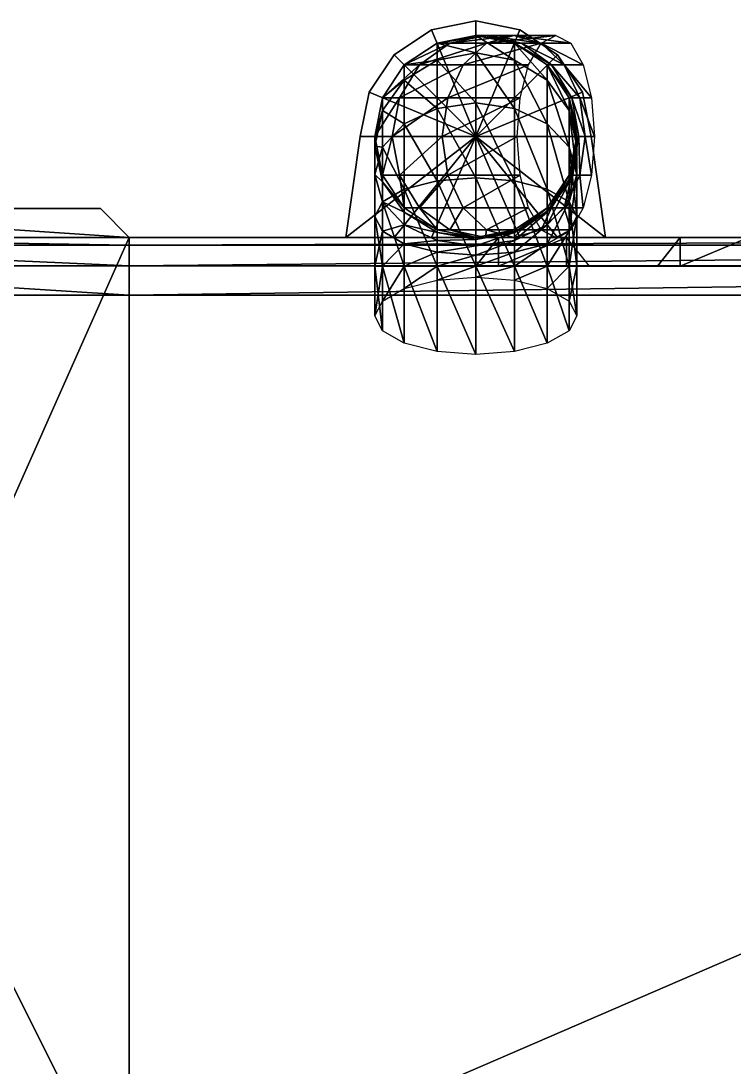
# Model space of a CAD drawing. Extents: x -226 to 261, y -163 to 113.
# Drawn here: x -39.4 to 22.4, y -51.9 to 38.8 of the extents above; entities that cross this region are included whole.
import ezdxf

# ---------------------------------------------------------------- set-up
doc = ezdxf.new("R2010")
doc.units = 0
doc.header["$MEASUREMENT"] = 0
doc.layers.get('0').update_dxf_attribs({"linetype": 'CONTINUOUS'})

msp = doc.modelspace()

# ---------------------------------------------------------------- linework, layer by layer
for points in [[(0, 38.75, -18.75), (-3.8268, 37.9888, -18.75), (-3.8268, 37.9888, -15)], [(0, 38.75, -18.75), (-3.8268, 37.9888, -15), (0, 38.75, -15)], [(0, 38.75, -15), (-3.8268, 37.9888, -15), (0, 28.75, -15)], [(0, 38.75, -77.5), (-3.8268, 37.9888, -77.5), (-3.8268, 37.9888, -73.75)], [(0, 38.75, -77.5), (-3.8268, 37.9888, -73.75), (0, 38.75, -73.75)], [(0, 38.75, -73.75), (-3.8268, 37.9888, -73.75), (0, 28.75, -73.75)], [(3.8268, 37.9888, -18.75), (0, 38.75, -18.75), (0, 38.75, -15)], [(3.8268, 37.9888, -18.75), (0, 38.75, -15), (3.8268, 37.9888, -15)], [(3.8268, 37.9888, -15), (0, 38.75, -15), (0, 28.75, -15)], [(3.8268, 37.9888, -77.5), (0, 38.75, -77.5), (0, 38.75, -73.75)], [(3.8268, 37.9888, -77.5), (0, 38.75, -73.75), (3.8268, 37.9888, -73.75)], [(3.8268, 37.9888, -73.75), (0, 38.75, -73.75), (0, 28.75, -73.75)], [(-3.8268, 37.9888, -18.75), (-7.0711, 35.8211, -18.75), (-7.0711, 35.8211, -15)], [(-3.8268, 37.9888, -18.75), (-7.0711, 35.8211, -15), (-3.8268, 37.9888, -15)], [(-3.8268, 37.9888, -15), (-7.0711, 35.8211, -15), (0, 28.75, -15)], [(-3.8268, 37.9888, -77.5), (-7.0711, 35.8211, -77.5), (-7.0711, 35.8211, -73.75)], [(-3.8268, 37.9888, -77.5), (-7.0711, 35.8211, -73.75), (-3.8268, 37.9888, -73.75)], [(-3.8268, 37.9888, -73.75), (-7.0711, 35.8211, -73.75), (0, 28.75, -73.75)], [(-3.3485, 36.8339, -80), (0, 37.5, -80), (0, 37.5, 10)], [(-3.3485, 36.8339, -80), (0, 37.5, 10), (-3.3485, 36.8339, 10)], [(0.8564, 37.5, 14.3052), (-3.3485, 36.8339, 10), (-2.2372, 36.8339, 15.5866)], [(0.8564, 37.5, 14.3052), (0, 37.5, 10), (-3.3485, 36.8339, 10)], [(0, 35.9776, -87.6537), (-3.3485, 36.8339, -80), (0, 37.5, -80)], [(3.295, 37.5, 17.9549), (-2.2372, 36.8339, 15.5866), (0.9273, 36.8339, 20.3227)], [(3.295, 37.5, 17.9549), (0.8564, 37.5, 14.3052), (-2.2372, 36.8339, 15.5866)], [(7.0711, 35.8211, -15), (3.8268, 37.9888, -15), (0, 28.75, -15)], [(7.0711, 35.8211, -73.75), (3.8268, 37.9888, -73.75), (0, 28.75, -73.75)], [(0, 37.5, -80), (3.3485, 36.8339, -80), (3.3485, 36.8339, 10)], [(0, 37.5, -80), (3.3485, 36.8339, 10), (0, 37.5, 10)], [(3.9499, 36.8339, 13.0238), (0, 37.5, 10), (0.8564, 37.5, 14.3052)], [(3.9499, 36.8339, 13.0238), (3.3485, 36.8339, 10), (0, 37.5, 10)], [(3.3485, 35.3622, -87.3988), (0, 35.9776, -87.6537), (0, 37.5, -80)], [(3.3485, 35.3622, -87.3988), (0, 37.5, -80), (3.3485, 36.8339, -80)], [(5.6628, 36.8339, 15.5872), (0.8564, 37.5, 14.3052), (3.295, 37.5, 17.9549)], [(5.6628, 36.8339, 15.5872), (3.9499, 36.8339, 13.0238), (0.8564, 37.5, 14.3052)], [(6.9448, 37.5, 20.3936), (0.9273, 36.8339, 20.3227), (5.6634, 36.8339, 23.4872)], [(6.9448, 37.5, 20.3936), (3.295, 37.5, 17.9549), (0.9273, 36.8339, 20.3227)], [(8.2262, 36.8339, 17.3), (3.295, 37.5, 17.9549), (6.9448, 37.5, 20.3936)], [(8.2262, 36.8339, 17.3), (5.6628, 36.8339, 15.5872), (3.295, 37.5, 17.9549)], [(7.0711, 35.8211, -18.75), (3.8268, 37.9888, -18.75), (3.8268, 37.9888, -15)], [(7.0711, 35.8211, -18.75), (3.8268, 37.9888, -15), (7.0711, 35.8211, -15)], [(7.0711, 35.8211, -77.5), (3.8268, 37.9888, -77.5), (3.8268, 37.9888, -73.75)], [(7.0711, 35.8211, -77.5), (3.8268, 37.9888, -73.75), (7.0711, 35.8211, -73.75)], [(-6.1872, 34.9372, -80), (-3.3485, 36.8339, -80), (-3.3485, 36.8339, 10)], [(-6.1872, 34.9372, -80), (-3.3485, 36.8339, 10), (-6.1872, 34.9372, 10)], [(-2.2372, 36.8339, 15.5866), (-6.1872, 34.9372, 10), (-4.8599, 34.9372, 16.6729)], [(-2.2372, 36.8339, 15.5866), (-3.3485, 36.8339, 10), (-6.1872, 34.9372, 10)], [(-3.3485, 35.3622, -87.3988), (-6.1872, 34.9372, -80), (-3.3485, 36.8339, -80)], [(0.9273, 36.8339, 20.3227), (-4.8599, 34.9372, 16.6729), (-1.0799, 34.9372, 22.33)], [(0.9273, 36.8339, 20.3227), (-2.2372, 36.8339, 15.5866), (-4.8599, 34.9372, 16.6729)], [(0, 35.9776, -87.6537), (-3.3485, 35.3622, -87.3988), (-3.3485, 36.8339, -80)], [(5.6634, 36.8339, 23.4872), (-1.0799, 34.9372, 22.33), (4.5771, 34.9372, 26.1099)], [(5.6634, 36.8339, 23.4872), (0.9273, 36.8339, 20.3227), (-1.0799, 34.9372, 22.33)], [(3.3485, 36.8339, -80), (6.1872, 34.9372, -80), (6.1872, 34.9372, 10)], [(3.3485, 36.8339, -80), (6.1872, 34.9372, 10), (3.3485, 36.8339, 10)], [(6.5726, 34.9372, 11.9375), (3.3485, 36.8339, 10), (3.9499, 36.8339, 13.0238)], [(6.5726, 34.9372, 11.9375), (6.1872, 34.9372, 10), (3.3485, 36.8339, 10)], [(6.1872, 33.6099, -86.6729), (3.3485, 35.3622, -87.3988), (3.3485, 36.8339, -80)], [(6.1872, 33.6099, -86.6729), (3.3485, 36.8339, -80), (6.1872, 34.9372, -80)], [(7.67, 34.9372, 13.5799), (3.9499, 36.8339, 13.0238), (5.6628, 36.8339, 15.5872)], [(7.67, 34.9372, 13.5799), (6.5726, 34.9372, 11.9375), (3.9499, 36.8339, 13.0238)], [(9.3125, 34.9372, 14.6774), (5.6628, 36.8339, 15.5872), (8.2262, 36.8339, 17.3)], [(9.3125, 34.9372, 14.6774), (7.67, 34.9372, 13.5799), (5.6628, 36.8339, 15.5872)], [(-7.0711, 35.8211, -18.75), (-9.2388, 32.5768, -18.75), (-9.2388, 32.5768, -15)], [(-7.0711, 35.8211, -18.75), (-9.2388, 32.5768, -15), (-7.0711, 35.8211, -15)], [(-7.0711, 35.8211, -15), (-9.2388, 32.5768, -15), (0, 28.75, -15)], [(-7.0711, 35.8211, -77.5), (-9.2388, 32.5768, -77.5), (-9.2388, 32.5768, -73.75)], [(-7.0711, 35.8211, -77.5), (-9.2388, 32.5768, -73.75), (-7.0711, 35.8211, -73.75)], [(-7.0711, 35.8211, -73.75), (-9.2388, 32.5768, -73.75), (0, 28.75, -73.75)], [(-3.3485, 31.1712, -93.6712), (-6.1872, 33.6099, -86.6729), (-3.3485, 35.3622, -87.3988)], [(-3.3485, 35.3622, -87.3988), (-6.1872, 33.6099, -86.6729), (-6.1872, 34.9372, -80)], [(0, 31.6421, -94.1421), (-3.3485, 35.3622, -87.3988), (0, 35.9776, -87.6537)], [(0, 31.6421, -94.1421), (-3.3485, 31.1712, -93.6712), (-3.3485, 35.3622, -87.3988)], [(3.3485, 31.1712, -93.6712), (0, 31.6421, -94.1421), (0, 35.9776, -87.6537)], [(3.3485, 31.1712, -93.6712), (0, 35.9776, -87.6537), (3.3485, 35.3622, -87.3988)], [(9.2388, 32.5768, -15), (7.0711, 35.8211, -15), (0, 28.75, -15)], [(9.2388, 32.5768, -73.75), (7.0711, 35.8211, -73.75), (0, 28.75, -73.75)], [(6.1872, 29.83, -92.33), (3.3485, 31.1712, -93.6712), (3.3485, 35.3622, -87.3988)], [(6.1872, 29.83, -92.33), (3.3485, 35.3622, -87.3988), (6.1872, 33.6099, -86.6729)], [(9.2388, 32.5768, -18.75), (7.0711, 35.8211, -18.75), (7.0711, 35.8211, -15)], [(9.2388, 32.5768, -18.75), (7.0711, 35.8211, -15), (9.2388, 32.5768, -15)], [(9.2388, 32.5768, -77.5), (7.0711, 35.8211, -77.5), (7.0711, 35.8211, -73.75)], [(9.2388, 32.5768, -77.5), (7.0711, 35.8211, -73.75), (9.2388, 32.5768, -73.75)], [(-8.0839, 32.0985, -80), (-6.1872, 34.9372, -80), (-6.1872, 34.9372, 10)], [(-8.0839, 32.0985, -80), (-6.1872, 34.9372, 10), (-8.0839, 32.0985, 10)], [(-4.8599, 34.9372, 16.6729), (-8.0839, 32.0985, 10), (-6.6122, 32.0985, 17.3988)], [(-4.8599, 34.9372, 16.6729), (-6.1872, 34.9372, 10), (-8.0839, 32.0985, 10)], [(-6.1872, 33.6099, -86.6729), (-8.0839, 32.0985, -80), (-6.1872, 34.9372, -80)], [(-1.0799, 34.9372, 22.33), (-6.6122, 32.0985, 17.3988), (-2.4212, 32.0985, 23.6712)], [(-1.0799, 34.9372, 22.33), (-4.8599, 34.9372, 16.6729), (-6.6122, 32.0985, 17.3988)], [(4.5771, 34.9372, 26.1099), (-2.4212, 32.0985, 23.6712), (3.8512, 32.0985, 27.8622)], [(4.5771, 34.9372, 26.1099), (-1.0799, 34.9372, 22.33), (-2.4212, 32.0985, 23.6712)], [(6.1872, 34.9372, -80), (8.0839, 32.0985, -80), (8.0839, 32.0985, 10)], [(6.1872, 34.9372, -80), (8.0839, 32.0985, 10), (6.1872, 34.9372, 10)], [(8.3249, 32.0985, 11.2116), (6.1872, 34.9372, 10), (6.5726, 34.9372, 11.9375)], [(8.3249, 32.0985, 11.2116), (8.0839, 32.0985, 10), (6.1872, 34.9372, 10)], [(8.0839, 30.9872, -85.5866), (6.1872, 33.6099, -86.6729), (6.1872, 34.9372, -80)], [(8.0839, 30.9872, -85.5866), (6.1872, 34.9372, -80), (8.0839, 32.0985, -80)], [(9.0113, 32.0985, 12.2387), (6.5726, 34.9372, 11.9375), (7.67, 34.9372, 13.5799)], [(9.0113, 32.0985, 12.2387), (8.3249, 32.0985, 11.2116), (6.5726, 34.9372, 11.9375)], [(10.0384, 32.0985, 12.9251), (7.67, 34.9372, 13.5799), (9.3125, 34.9372, 14.6774)], [(10.0384, 32.0985, 12.9251), (9.0113, 32.0985, 12.2387), (7.67, 34.9372, 13.5799)], [(-6.1872, 29.83, -92.33), (-8.0839, 30.9872, -85.5866), (-6.1872, 33.6099, -86.6729)], [(-6.1872, 33.6099, -86.6729), (-8.0839, 30.9872, -85.5866), (-8.0839, 32.0985, -80)], [(-3.3485, 31.1712, -93.6712), (-6.1872, 29.83, -92.33), (-6.1872, 33.6099, -86.6729)], [(8.0839, 27.8227, -90.3227), (6.1872, 29.83, -92.33), (6.1872, 33.6099, -86.6729)], [(8.0839, 27.8227, -90.3227), (6.1872, 33.6099, -86.6729), (8.0839, 30.9872, -85.5866)], [(-9.2388, 32.5768, -18.75), (-10, 28.75, -18.75), (-10, 28.75, -15)], [(-9.2388, 32.5768, -18.75), (-10, 28.75, -15), (-9.2388, 32.5768, -15)], [(-9.2388, 32.5768, -15), (-10, 28.75, -15), (0, 28.75, -15)], [(-9.2388, 32.5768, -77.5), (-10, 28.75, -77.5), (-10, 28.75, -73.75)], [(-9.2388, 32.5768, -77.5), (-10, 28.75, -73.75), (-9.2388, 32.5768, -73.75)], [(-9.2388, 32.5768, -73.75), (-10, 28.75, -73.75), (0, 28.75, -73.75)], [(-8.75, 28.75, -80), (-8.0839, 32.0985, -80), (-8.0839, 32.0985, 10)], [(-8.75, 28.75, -80), (-8.0839, 32.0985, 10), (-8.75, 28.75, 10)], [(-6.6122, 32.0985, 17.3988), (-8.75, 28.75, 10), (-7.2276, 28.75, 17.6537)], [(-6.6122, 32.0985, 17.3988), (-8.0839, 32.0985, 10), (-8.75, 28.75, 10)], [(-8.0839, 30.9872, -85.5866), (-8.75, 28.75, -80), (-8.0839, 32.0985, -80)], [(-2.4212, 32.0985, 23.6712), (-7.2276, 28.75, 17.6537), (-2.8921, 28.75, 24.1421)], [(-2.4212, 32.0985, 23.6712), (-6.6122, 32.0985, 17.3988), (-7.2276, 28.75, 17.6537)], [(3.8512, 32.0985, 27.8622), (-2.8921, 28.75, 24.1421), (3.5963, 28.75, 28.4776)], [(3.8512, 32.0985, 27.8622), (-2.4212, 32.0985, 23.6712), (-2.8921, 28.75, 24.1421)], [(10, 28.75, -15), (9.2388, 32.5768, -15), (0, 28.75, -15)], [(10, 28.75, -73.75), (9.2388, 32.5768, -73.75), (0, 28.75, -73.75)], [(8.0839, 32.0985, -80), (8.75, 28.75, -80), (8.75, 28.75, 10)], [(8.0839, 32.0985, -80), (8.75, 28.75, 10), (8.0839, 32.0985, 10)], [(8.9403, 28.75, 10.9567), (8.0839, 32.0985, 10), (8.3249, 32.0985, 11.2116)], [(8.9403, 28.75, 10.9567), (8.75, 28.75, 10), (8.0839, 32.0985, 10)], [(8.75, 27.8936, -84.3052), (8.0839, 30.9872, -85.5866), (8.0839, 32.0985, -80)], [(8.75, 27.8936, -84.3052), (8.0839, 32.0985, -80), (8.75, 28.75, -80)], [(9.4822, 28.75, 11.7678), (8.3249, 32.0985, 11.2116), (9.0113, 32.0985, 12.2387)], [(9.4822, 28.75, 11.7678), (8.9403, 28.75, 10.9567), (8.3249, 32.0985, 11.2116)], [(10.2933, 28.75, 12.3097), (9.0113, 32.0985, 12.2387), (10.0384, 32.0985, 12.9251)], [(10.2933, 28.75, 12.3097), (9.4822, 28.75, 11.7678), (9.0113, 32.0985, 12.2387)], [(10, 28.75, -18.75), (9.2388, 32.5768, -18.75), (9.2388, 32.5768, -15)], [(10, 28.75, -18.75), (9.2388, 32.5768, -15), (10, 28.75, -15)], [(10, 28.75, -77.5), (9.2388, 32.5768, -77.5), (9.2388, 32.5768, -73.75)], [(10, 28.75, -77.5), (9.2388, 32.5768, -73.75), (10, 28.75, -73.75)], [(-8.0839, 27.8227, -90.3227), (-8.75, 27.8936, -84.3052), (-8.0839, 30.9872, -85.5866)], [(-8.0839, 30.9872, -85.5866), (-8.75, 27.8936, -84.3052), (-8.75, 28.75, -80)], [(-6.1872, 29.83, -92.33), (-8.0839, 27.8227, -90.3227), (-8.0839, 30.9872, -85.5866)], [(-3.3485, 24.8988, -97.8622), (-6.1872, 29.83, -92.33), (-3.3485, 31.1712, -93.6712)], [(0, 25.1537, -98.4776), (-3.3485, 31.1712, -93.6712), (0, 31.6421, -94.1421)], [(0, 25.1537, -98.4776), (-3.3485, 24.8988, -97.8622), (-3.3485, 31.1712, -93.6712)], [(3.3485, 24.8988, -97.8622), (0, 25.1537, -98.4776), (0, 31.6421, -94.1421)], [(3.3485, 24.8988, -97.8622), (0, 31.6421, -94.1421), (3.3485, 31.1712, -93.6712)], [(6.1872, 24.1729, -96.1099), (3.3485, 24.8988, -97.8622), (3.3485, 31.1712, -93.6712)], [(6.1872, 24.1729, -96.1099), (3.3485, 31.1712, -93.6712), (6.1872, 29.83, -92.33)], [(8.75, 25.455, -87.955), (8.0839, 27.8227, -90.3227), (8.0839, 30.9872, -85.5866)], [(8.75, 25.455, -87.955), (8.0839, 30.9872, -85.5866), (8.75, 27.8936, -84.3052)], [(-6.1872, 24.1729, -96.1099), (-8.0839, 27.8227, -90.3227), (-6.1872, 29.83, -92.33)], [(-3.3485, 24.8988, -97.8622), (-6.1872, 24.1729, -96.1099), (-6.1872, 29.83, -92.33)], [(8.0839, 23.0866, -93.4872), (6.1872, 24.1729, -96.1099), (6.1872, 29.83, -92.33)], [(8.0839, 23.0866, -93.4872), (6.1872, 29.83, -92.33), (8.0839, 27.8227, -90.3227)], [(-10, 28.75, -18.75), (-11.25, 20, -18.75), (-11.25, 20, -15)], [(-10, 28.75, -18.75), (-11.25, 20, -15), (-10, 28.75, -15)], [(-10, 28.75, -15), (-11.25, 20, -15), (0, 28.75, -15)], [(-11.25, 20, -15), (-7.0711, 20, -15), (0, 28.75, -15)], [(-10, 28.75, -77.5), (-11.25, 20, -77.5), (-11.25, 20, -73.75)], [(-10, 28.75, -77.5), (-11.25, 20, -73.75), (-10, 28.75, -73.75)], [(-10, 28.75, -73.75), (-11.25, 20, -73.75), (0, 28.75, -73.75)], [(-11.25, 20, -73.75), (-7.0711, 20, -73.75), (0, 28.75, -73.75)], [(-8.0839, 25.4015, -80), (-8.75, 28.75, -80), (-8.75, 28.75, 10)], [(-8.0839, 25.4015, -80), (-8.75, 28.75, 10), (-8.0839, 25.4015, 10)], [(-7.2276, 28.75, 17.6537), (-8.75, 28.75, 10), (-8.0839, 25.4015, 10)], [(-8.75, 27.8936, -84.3052), (-8.0839, 25.4015, -80), (-8.75, 28.75, -80)], [(-7.2276, 28.75, 17.6537), (-8.0839, 25.4015, 10), (-6.6122, 25.4015, 17.3988)], [(-2.8921, 28.75, 24.1421), (-7.2276, 28.75, 17.6537), (-6.6122, 25.4015, 17.3988)], [(-7.0711, 20, -15), (-3.8268, 20, -15), (0, 28.75, -15)], [(-7.0711, 20, -73.75), (-3.8268, 20, -73.75), (0, 28.75, -73.75)], [(-2.8921, 28.75, 24.1421), (-6.6122, 25.4015, 17.3988), (-2.4212, 25.4015, 23.6712)], [(-3.8268, 20, -15), (0, 20, -15), (0, 28.75, -15)], [(-3.8268, 20, -73.75), (0, 20, -73.75), (0, 28.75, -73.75)], [(3.5963, 28.75, 28.4776), (-2.8921, 28.75, 24.1421), (-2.4212, 25.4015, 23.6712)], [(3.5963, 28.75, 28.4776), (-2.4212, 25.4015, 23.6712), (3.8512, 25.4015, 27.8622)], [(0, 20, -15), (3.8268, 20, -15), (0, 28.75, -15)], [(3.8268, 20, -15), (7.0711, 20, -15), (0, 28.75, -15)], [(7.0711, 20, -15), (11.25, 20, -15), (0, 28.75, -15)], [(11.25, 20, -15), (10, 28.75, -15), (0, 28.75, -15)], [(0, 20, -73.75), (3.8268, 20, -73.75), (0, 28.75, -73.75)], [(3.8268, 20, -73.75), (7.0711, 20, -73.75), (0, 28.75, -73.75)], [(7.0711, 20, -73.75), (11.25, 20, -73.75), (0, 28.75, -73.75)], [(11.25, 20, -73.75), (10, 28.75, -73.75), (0, 28.75, -73.75)], [(8.75, 28.75, -80), (8.0839, 25.4015, -80), (8.0839, 25.4015, 10)], [(8.75, 28.75, -80), (8.0839, 25.4015, 10), (8.75, 28.75, 10)], [(8.3249, 25.4015, 11.2116), (8.0839, 25.4015, 10), (8.75, 28.75, 10)], [(8.0839, 24.8001, -83.0238), (8.75, 27.8936, -84.3052), (8.75, 28.75, -80)], [(8.0839, 24.8001, -83.0238), (8.75, 28.75, -80), (8.0839, 25.4015, -80)], [(9.0113, 25.4015, 12.2387), (8.3249, 25.4015, 11.2116), (8.9403, 28.75, 10.9567)], [(8.3249, 25.4015, 11.2116), (8.75, 28.75, 10), (8.9403, 28.75, 10.9567)], [(9.0113, 25.4015, 12.2387), (8.9403, 28.75, 10.9567), (9.4822, 28.75, 11.7678)], [(10.0384, 25.4015, 12.9251), (9.0113, 25.4015, 12.2387), (9.4822, 28.75, 11.7678)], [(10.0384, 25.4015, 12.9251), (9.4822, 28.75, 11.7678), (10.2933, 28.75, 12.3097)], [(11.25, 20, -18.75), (10, 28.75, -18.75), (10, 28.75, -15)], [(11.25, 20, -18.75), (10, 28.75, -15), (11.25, 20, -15)], [(11.25, 20, -77.5), (10, 28.75, -77.5), (10, 28.75, -73.75)], [(11.25, 20, -77.5), (10, 28.75, -73.75), (11.25, 20, -73.75)], [(-8.0839, 27.8227, -90.3227), (-8.75, 25.455, -87.955), (-8.75, 27.8936, -84.3052)], [(-8.75, 25.455, -87.955), (-8.0839, 24.8001, -83.0238), (-8.75, 27.8936, -84.3052)], [(-8.75, 27.8936, -84.3052), (-8.0839, 24.8001, -83.0238), (-8.0839, 25.4015, -80)], [(-8.0839, 23.0866, -93.4872), (-8.75, 25.455, -87.955), (-8.0839, 27.8227, -90.3227)], [(-6.1872, 24.1729, -96.1099), (-8.0839, 23.0866, -93.4872), (-8.0839, 27.8227, -90.3227)], [(8.0839, 23.0872, -85.5872), (8.75, 25.455, -87.955), (8.75, 27.8936, -84.3052)], [(8.0839, 23.0872, -85.5872), (8.75, 27.8936, -84.3052), (8.0839, 24.8001, -83.0238)], [(8.75, 21.8052, -90.3936), (8.0839, 23.0866, -93.4872), (8.0839, 27.8227, -90.3227)], [(8.75, 21.8052, -90.3936), (8.0839, 27.8227, -90.3227), (8.75, 25.455, -87.955)], [(-8.0839, 23.0866, -93.4872), (-8.75, 21.8052, -90.3936), (-8.75, 25.455, -87.955)], [(-8.75, 21.8052, -90.3936), (-8.0839, 23.0872, -85.5872), (-8.75, 25.455, -87.955)], [(-8.75, 25.455, -87.955), (-8.0839, 23.0872, -85.5872), (-8.0839, 24.8001, -83.0238)], [(-6.1872, 22.5628, -80), (-8.0839, 25.4015, -80), (-8.0839, 25.4015, 10)], [(-6.1872, 22.5628, -80), (-8.0839, 25.4015, 10), (-6.1872, 22.5628, 10)], [(-6.6122, 25.4015, 17.3988), (-8.0839, 25.4015, 10), (-6.1872, 22.5628, 10)], [(-8.0839, 24.8001, -83.0238), (-6.1872, 22.5628, -80), (-8.0839, 25.4015, -80)], [(-2.4212, 25.4015, 23.6712), (-6.6122, 25.4015, 17.3988), (-4.8599, 22.5628, 16.6729)], [(-6.6122, 25.4015, 17.3988), (-6.1872, 22.5628, 10), (-4.8599, 22.5628, 16.6729)], [(-2.4212, 25.4015, 23.6712), (-4.8599, 22.5628, 16.6729), (-1.0799, 22.5628, 22.3299)], [(3.8512, 25.4015, 27.8622), (-2.4212, 25.4015, 23.6712), (-1.0799, 22.5628, 22.3299)], [(3.8512, 25.4015, 27.8622), (-1.0799, 22.5628, 22.3299), (4.5771, 22.5628, 26.1099)], [(8.0839, 25.4015, -80), (6.1872, 22.5628, -80), (6.1872, 22.5628, 10)], [(8.0839, 25.4015, -80), (6.1872, 22.5628, 10), (8.0839, 25.4015, 10)], [(6.5726, 22.5628, 11.9375), (6.1872, 22.5628, 10), (8.0839, 25.4015, 10)], [(6.1872, 22.1774, -81.9375), (8.0839, 24.8001, -83.0238), (8.0839, 25.4015, -80)], [(6.1872, 22.1774, -81.9375), (8.0839, 25.4015, -80), (6.1872, 22.5628, -80)], [(7.67, 22.5628, 13.58), (6.5726, 22.5628, 11.9375), (8.3249, 25.4015, 11.2116)], [(6.5726, 22.5628, 11.9375), (8.0839, 25.4015, 10), (8.3249, 25.4015, 11.2116)], [(9.3125, 22.5628, 14.6774), (7.67, 22.5628, 13.58), (9.0113, 25.4015, 12.2387)], [(7.67, 22.5628, 13.58), (8.3249, 25.4015, 11.2116), (9.0113, 25.4015, 12.2387)], [(8.0839, 20.5238, -87.3001), (8.75, 21.8052, -90.3936), (8.75, 25.455, -87.955)], [(8.0839, 20.5238, -87.3001), (8.75, 25.455, -87.955), (8.0839, 23.0872, -85.5872)], [(9.3125, 22.5628, 14.6774), (9.0113, 25.4015, 12.2387), (10.0384, 25.4015, 12.9251)], [(-8.0839, 23.0872, -85.5872), (-6.1872, 22.1774, -81.9375), (-8.0839, 24.8001, -83.0238)], [(-8.0839, 24.8001, -83.0238), (-6.1872, 22.1774, -81.9375), (-6.1872, 22.5628, -80)], [(-3.3485, 17.5, -99.334), (-6.1872, 24.1729, -96.1099), (-3.3485, 24.8988, -97.8622)], [(0, 17.5, -100), (-3.3485, 24.8988, -97.8622), (0, 25.1537, -98.4776)], [(0, 17.5, -100), (-3.3485, 17.5, -99.334), (-3.3485, 24.8988, -97.8622)], [(3.3485, 17.5, -99.334), (0, 17.5, -100), (0, 25.1537, -98.4776)], [(3.3485, 17.5, -99.334), (0, 25.1537, -98.4776), (3.3485, 24.8988, -97.8622)], [(6.1872, 17.5, -97.4372), (3.3485, 17.5, -99.334), (3.3485, 24.8988, -97.8622)], [(6.1872, 17.5, -97.4372), (3.3485, 24.8988, -97.8622), (6.1872, 24.1729, -96.1099)], [(6.1872, 21.0799, -83.58), (8.0839, 23.0872, -85.5872), (8.0839, 24.8001, -83.0238)], [(6.1872, 21.0799, -83.58), (8.0839, 24.8001, -83.0238), (6.1872, 22.1774, -81.9375)], [(-6.1872, 17.5, -97.4372), (-8.0839, 23.0866, -93.4872), (-6.1872, 24.1729, -96.1099)], [(-3.3485, 17.5, -99.334), (-6.1872, 17.5, -97.4372), (-6.1872, 24.1729, -96.1099)], [(8.0839, 17.5, -94.5985), (6.1872, 17.5, -97.4372), (6.1872, 24.1729, -96.1099)], [(8.0839, 17.5, -94.5985), (6.1872, 24.1729, -96.1099), (8.0839, 23.0866, -93.4872)], [(-8.75, 21.8052, -90.3936), (-8.0839, 20.5238, -87.3001), (-8.0839, 23.0872, -85.5872)], [(-8.0839, 17.5, -94.5985), (-8.75, 21.8052, -90.3936), (-8.0839, 23.0866, -93.4872)], [(-8.0839, 20.5238, -87.3001), (-6.1872, 21.08, -83.58), (-8.0839, 23.0872, -85.5872)], [(-8.0839, 23.0872, -85.5872), (-6.1872, 21.08, -83.58), (-6.1872, 22.1774, -81.9375)], [(-6.1872, 17.5, -97.4372), (-8.0839, 17.5, -94.5985), (-8.0839, 23.0866, -93.4872)], [(6.1872, 19.4375, -84.6774), (8.0839, 20.5238, -87.3001), (8.0839, 23.0872, -85.5872)], [(6.1872, 19.4375, -84.6774), (8.0839, 23.0872, -85.5872), (6.1872, 21.0799, -83.58)], [(8.75, 17.5, -91.25), (8.0839, 17.5, -94.5985), (8.0839, 23.0866, -93.4872)], [(8.75, 17.5, -91.25), (8.0839, 23.0866, -93.4872), (8.75, 21.8052, -90.3936)], [(-29.9999, 20, -10), (-67.5, 22.5, -20), (-70, 20, -10)], [(-29.9999, 20, -55), (-67.5, 22.5, -65), (-70, 20, -55)], [(-29.9999, 20, -10), (-32.5, 22.5, -20), (-67.5, 22.5, -20)], [(-32.5, 22.5, -20), (-32.5, 22.5, -45), (-67.5, 22.5, -45)], [(-32.5, 22.5, -20), (-67.5, 22.5, -45), (-67.5, 22.5, -20)], [(-29.9999, 20, -55), (-32.5, 22.5, -65), (-67.5, 22.5, -65)], [(-32.5, 22.5, -65), (-32.5, 22.5, -85), (-67.5, 22.5, -85)], [(-32.5, 22.5, -65), (-67.5, 22.5, -85), (-67.5, 22.5, -65)], [(-29.9999, 20, -42.5), (-32.5, 22.5, -45), (-32.5, 22.5, -20)], [(-29.9999, 20, -42.5), (-32.5, 22.5, -20), (-29.9999, 20, -10)], [(-29.9999, 20, -82.5), (-32.5, 22.5, -85), (-32.5, 22.5, -65)], [(-29.9999, 20, -82.5), (-32.5, 22.5, -65), (-29.9999, 20, -55)], [(-8.0839, 17.5, -94.5985), (-8.75, 17.5, -91.25), (-8.75, 21.8052, -90.3936)], [(-8.75, 17.5, -91.25), (-8.0839, 20.5238, -87.3001), (-8.75, 21.8052, -90.3936)], [(-3.3485, 20.666, -80), (-6.1872, 22.5628, -80), (-6.1872, 22.5628, 10)], [(-3.3485, 20.666, -80), (-6.1872, 22.5628, 10), (-3.3485, 20.6661, 10)], [(-4.8599, 22.5628, 16.6729), (-6.1872, 22.5628, 10), (-3.3485, 20.6661, 10)], [(-6.1872, 22.1774, -81.9375), (-3.3485, 20.666, -80), (-6.1872, 22.5628, -80)], [(-6.1872, 21.08, -83.58), (-3.3485, 20.425, -81.2116), (-6.1872, 22.1774, -81.9375)], [(-6.1872, 22.1774, -81.9375), (-3.3485, 20.425, -81.2116), (-3.3485, 20.666, -80)], [(-1.0799, 22.5628, 22.3299), (-4.8599, 22.5628, 16.6729), (-2.2372, 20.6661, 15.5866)], [(-4.8599, 22.5628, 16.6729), (-3.3485, 20.6661, 10), (-2.2372, 20.6661, 15.5866)], [(-1.0799, 22.5628, 22.3299), (-2.2372, 20.6661, 15.5866), (0.9273, 20.6661, 20.3227)], [(4.5771, 22.5628, 26.1099), (-1.0799, 22.5628, 22.3299), (0.9273, 20.6661, 20.3227)], [(4.5771, 22.5628, 26.1099), (0.9273, 20.6661, 20.3227), (5.6634, 20.6661, 23.4872)], [(6.1872, 22.5628, -80), (3.3485, 20.666, -80), (3.3485, 20.6661, 10)], [(6.1872, 22.5628, -80), (3.3485, 20.6661, 10), (6.1872, 22.5628, 10)], [(3.9499, 20.6661, 13.0238), (3.3485, 20.6661, 10), (6.1872, 22.5628, 10)], [(3.3485, 20.425, -81.2116), (6.1872, 22.1774, -81.9375), (6.1872, 22.5628, -80)], [(3.3485, 20.425, -81.2116), (6.1872, 22.5628, -80), (3.3485, 20.666, -80)], [(3.3485, 19.7387, -82.2387), (6.1872, 21.0799, -83.58), (6.1872, 22.1774, -81.9375)], [(3.3485, 19.7387, -82.2387), (6.1872, 22.1774, -81.9375), (3.3485, 20.425, -81.2116)], [(5.6628, 20.6661, 15.5872), (3.9499, 20.6661, 13.0238), (6.5726, 22.5628, 11.9375)], [(3.9499, 20.6661, 13.0238), (6.1872, 22.5628, 10), (6.5726, 22.5628, 11.9375)], [(8.2262, 20.666, 17.3), (5.6628, 20.6661, 15.5872), (7.67, 22.5628, 13.58)], [(5.6628, 20.6661, 15.5872), (6.5726, 22.5628, 11.9375), (7.67, 22.5628, 13.58)], [(8.2262, 20.666, 17.3), (7.67, 22.5628, 13.58), (9.3125, 22.5628, 14.6774)], [(8.0839, 17.5, -87.9015), (8.75, 17.5, -91.25), (8.75, 21.8052, -90.3936)], [(8.0839, 17.5, -87.9015), (8.75, 21.8052, -90.3936), (8.0839, 20.5238, -87.3001)], [(-8.0839, 20.5238, -87.3001), (-6.1872, 19.4375, -84.6774), (-6.1872, 21.08, -83.58)], [(-6.1872, 19.4375, -84.6774), (-3.3485, 19.7387, -82.2387), (-6.1872, 21.08, -83.58)], [(-6.1872, 21.08, -83.58), (-3.3485, 19.7387, -82.2387), (-3.3485, 20.425, -81.2116)], [(3.3485, 18.7116, -82.9251), (6.1872, 19.4375, -84.6774), (6.1872, 21.0799, -83.58)], [(3.3485, 18.7116, -82.9251), (6.1872, 21.0799, -83.58), (3.3485, 19.7387, -82.2387)], [(-29.9999, 20, -82.5), (-29.9999, 20, -100), (-70, 20, -97.48)], [(-29.9999, 20, -82.5), (-70, 20, -97.48), (-70, 20, -82.5)], [(-29.9999, 20, -100), (-30, -70, -100), (-70, -70, -97.48)], [(-29.9999, 20, -100), (-70, -70, -97.48), (-70, 20, -97.48)], [(-29.9999, 19.3168, -7.4775), (-29.9999, 20, -10), (-70, 20, -10)], [(-29.9999, 19.3168, -7.4775), (-70, 20, -10), (-70, 19.3168, -7.4775)], [(-29.9999, 20, -42.5), (-29.9999, 20, -55), (-70, 20, -55)], [(-29.9999, 20, -42.5), (-70, 20, -55), (-70, 20, -42.5)], [(155, 20, -10), (-30, 20, -10), (-30, 19.3168, -7.4775)], [(155, 19.3168, -7.4775), (155, 20, -10), (-30, 19.3168, -7.4775)], [(-30, 20, -10), (155, 20, -10), (0, 20, -20)], [(-30, 20, -10), (0, 20, -20), (-1.2612, 20, -20.3416)], [(-30, 20, -10), (-1.2612, 20, -20.3416), (-2.1584, 20, -21.2388)], [(-30, 20, -10), (-2.1584, 20, -21.2388), (-2.5, 20, -22.5)], [(-30, 20, -10), (-2.5, 20, -22.5), (-2.5, 20, -67.5)], [(-30, 20, -100), (-30, 20, -10), (-2.5, 20, -67.5)], [(-30, 20, -100), (-2.5, 20, -67.5), (-2.1584, 20, -68.7612)], [(-30, 20, -100), (-2.1584, 20, -68.7612), (-1.2612, 20, -69.6584)], [(-30, 20, -100), (-1.2612, 20, -69.6584), (0, 20, -70)], [(-30, 20, -100), (0, 20, -70), (-3.7587, 20, -82.1758)], [(-30, 20, -100), (-3.7587, 20, -82.1758), (-6.9451, 20, -84.3049)], [(-30, 20, -100), (-6.9451, 20, -84.3049), (-9.0742, 20, -87.4913)], [(-30, 20, -100), (-9.0742, 20, -87.4913), (-9.8219, 20, -91.25)], [(-11.25, 20, -100), (-30, 20, -100), (-9.8219, 20, -91.25)], [(-11.25, 20, -18.75), (-7.0711, 20, -18.75), (-7.0711, 20, -15)], [(-11.25, 20, -18.75), (-7.0711, 20, -15), (-11.25, 20, -15)], [(-11.25, 20, -77.5), (-7.0711, 20, -77.5), (-7.0711, 20, -73.75)], [(-11.25, 20, -77.5), (-7.0711, 20, -73.75), (-11.25, 20, -73.75)], [(-8.75, 17.5, -91.25), (-8.0839, 17.5, -87.9015), (-8.0839, 20.5238, -87.3001)], [(-8.0839, 17.5, -87.9015), (-6.1872, 19.4375, -84.6774), (-8.0839, 20.5238, -87.3001)], [(-7.0711, 20, -18.75), (-3.8268, 20, -18.75), (-3.8268, 20, -15)], [(-7.0711, 20, -18.75), (-3.8268, 20, -15), (-7.0711, 20, -15)], [(-7.0711, 20, -77.5), (-3.8268, 20, -77.5), (-3.8268, 20, -73.75)], [(-7.0711, 20, -77.5), (-3.8268, 20, -73.75), (-7.0711, 20, -73.75)], [(-3.8268, 20, -18.75), (0, 20, -18.75), (0, 20, -15)], [(-3.8268, 20, -18.75), (0, 20, -15), (-3.8268, 20, -15)], [(-3.8268, 20, -77.5), (0, 20, -77.5), (0, 20, -73.75)], [(-3.8268, 20, -77.5), (0, 20, -73.75), (-3.8268, 20, -73.75)], [(0, 20, -70), (0, 20, -81.4281), (-3.7587, 20, -82.1758)], [(0, 20, -80), (-3.3485, 20.666, -80), (-3.3485, 20.6661, 10)], [(0, 20, -80), (-3.3485, 20.6661, 10), (0, 20, 10)], [(-2.2372, 20.6661, 15.5866), (-3.3485, 20.6661, 10), (0, 20, 10)], [(-3.3485, 20.425, -81.2116), (0, 20, -80), (-3.3485, 20.666, -80)], [(-3.3485, 19.7387, -82.2387), (0, 19.8097, -80.9567), (-3.3485, 20.425, -81.2116)], [(-3.3485, 20.425, -81.2116), (0, 19.8097, -80.9567), (0, 20, -80)], [(0.9273, 20.6661, 20.3227), (-2.2372, 20.6661, 15.5866), (0.8564, 20, 14.3052)], [(-2.2372, 20.6661, 15.5866), (0, 20, 10), (0.8564, 20, 14.3052)], [(3.3485, 20.666, -80), (0, 20, 10), (3.3485, 20.6661, 10)], [(0.8564, 20, 14.3052), (0, 20, 10), (3.3485, 20.6661, 10)], [(3.3485, 20.666, -80), (0, 20, -80), (0, 20, 10)], [(0, 19.8097, -80.9567), (3.3485, 20.425, -81.2116), (3.3485, 20.666, -80)], [(0, 19.8097, -80.9567), (3.3485, 20.666, -80), (0, 20, -80)], [(0, 19.2678, -81.7678), (3.3485, 19.7387, -82.2387), (3.3485, 20.425, -81.2116)], [(0, 19.2678, -81.7678), (3.3485, 20.425, -81.2116), (0, 19.8097, -80.9567)], [(0, 17.5, -20), (1.9688, 17.5, -20), (1.9688, 20, -27.8945)], [(0, 17.5, -20), (1.9688, 20, -27.8945), (0, 17.5, -28.4109)], [(0, 17.5, -25.9209), (1.9688, 17.5, -25.9209), (1.9688, 20, -33.8153)], [(0, 17.5, -25.9209), (1.9688, 20, -33.8153), (0, 17.5, -34.3317)], [(0, 17.5, -31.8417), (1.9688, 17.5, -31.8417), (1.9688, 20, -39.7362)], [(0, 17.5, -31.8417), (1.9688, 20, -39.7362), (0, 17.5, -40.2526)], [(0, 17.5, -37.7626), (1.9688, 17.5, -37.7626), (1.9688, 20, -45.657)], [(0, 17.5, -37.7626), (1.9688, 20, -45.657), (0, 17.5, -46.1735)], [(0, 17.5, -49.6043), (1.9688, 17.5, -49.6043), (1.9688, 20, -57.4987)], [(0, 17.5, -49.6043), (1.9688, 20, -57.4987), (0, 17.5, -58.0152)], [(0, 17.5, -55.5251), (1.9688, 17.5, -55.5251), (1.9688, 20, -63.4196)], [(0, 17.5, -55.5251), (1.9688, 20, -63.4196), (0, 17.5, -63.936)], [(0, 17.5, -61.446), (1.9688, 17.5, -61.446), (1.9688, 20, -69.3405)], [(0, 17.5, -61.446), (1.9688, 20, -69.3405), (0, 17.5, -69.8569)], [(0, 17.5, -43.7152), (1.9688, 17.5, -43.7152), (1.9688, 20, -51.6203)], [(0, 17.5, -43.7152), (1.9688, 20, -51.6203), (0, 17.5, -52.1374)], [(110, 20, -20), (0, 20, -20), (155, 20, -10)], [(155, 20, -100), (0, 20, -70), (110, 20, -70)], [(0, 20, -70), (155, 20, -100), (9.0742, 20, -87.4913)], [(9.0742, 20, -87.4913), (6.9451, 20, -84.3049), (0, 20, -70)], [(0, 20, -70), (6.9451, 20, -84.3049), (3.7587, 20, -82.1758)], [(0, 20, -70), (3.7587, 20, -82.1758), (0, 20, -81.4281)], [(0, 20, -18.75), (3.8268, 20, -18.75), (3.8268, 20, -15)], [(0, 20, -18.75), (3.8268, 20, -15), (0, 20, -15)], [(0, 20, -77.5), (3.8268, 20, -77.5), (3.8268, 20, -73.75)], [(0, 20, -77.5), (3.8268, 20, -73.75), (0, 20, -73.75)], [(0.9273, 20.6661, 20.3227), (0.8564, 20, 14.3052), (3.295, 20, 17.9549)], [(3.295, 20, 17.9549), (0.8564, 20, 14.3052), (3.9499, 20.6661, 13.0238)], [(0.8564, 20, 14.3052), (3.3485, 20.6661, 10), (3.9499, 20.6661, 13.0238)], [(5.6634, 20.6661, 23.4872), (0.9273, 20.6661, 20.3227), (3.295, 20, 17.9549)], [(1.9688, 17.5, -20), (7.875, 17.5, -20), (7.875, 20, -27.8945)], [(1.9688, 17.5, -20), (7.875, 20, -27.8945), (1.9688, 20, -27.8945)], [(1.9688, 17.5, -25.9209), (7.875, 17.5, -25.9209), (7.875, 20, -33.8153)], [(1.9688, 17.5, -25.9209), (7.875, 20, -33.8153), (1.9688, 20, -33.8153)], [(1.9688, 17.5, -31.8417), (7.875, 17.5, -31.8417), (7.875, 20, -39.7362)], [(1.9688, 17.5, -31.8417), (7.875, 20, -39.7362), (1.9688, 20, -39.7362)], [(1.9688, 17.5, -37.7626), (7.875, 17.5, -37.7626), (7.875, 20, -45.657)], [(1.9688, 17.5, -37.7626), (7.875, 20, -45.657), (1.9688, 20, -45.657)], [(1.9688, 17.5, -49.6043), (7.875, 17.5, -49.6043), (7.875, 20, -57.4987)], [(1.9688, 17.5, -49.6043), (7.875, 20, -57.4987), (1.9688, 20, -57.4987)], [(1.9688, 17.5, -55.5251), (7.875, 17.5, -55.5251), (7.875, 20, -63.4196)], [(1.9688, 17.5, -55.5251), (7.875, 20, -63.4196), (1.9688, 20, -63.4196)], [(1.9688, 17.5, -61.446), (7.875, 17.5, -61.446), (7.875, 20, -69.3405)], [(1.9688, 17.5, -61.446), (7.875, 20, -69.3405), (1.9688, 20, -69.3405)], [(1.9688, 17.5, -43.7152), (7.875, 17.5, -43.7152), (7.875, 20, -51.6203)], [(1.9688, 17.5, -43.7152), (7.875, 20, -51.6203), (1.9688, 20, -51.6203)], [(5.6634, 20.6661, 23.4872), (3.295, 20, 17.9549), (6.9448, 20, 20.3936)], [(6.9448, 20, 20.3936), (3.295, 20, 17.9549), (5.6628, 20.6661, 15.5872)], [(3.295, 20, 17.9549), (3.9499, 20.6661, 13.0238), (5.6628, 20.6661, 15.5872)], [(3.8268, 20, -18.75), (7.0711, 20, -18.75), (7.0711, 20, -15)], [(3.8268, 20, -18.75), (7.0711, 20, -15), (3.8268, 20, -15)], [(3.8268, 20, -77.5), (7.0711, 20, -77.5), (7.0711, 20, -73.75)], [(3.8268, 20, -77.5), (7.0711, 20, -73.75), (3.8268, 20, -73.75)], [(6.9448, 20, 20.3936), (5.6628, 20.6661, 15.5872), (8.2262, 20.666, 17.3)], [(6.1872, 17.5, -85.0628), (8.0839, 17.5, -87.9015), (8.0839, 20.5238, -87.3001)], [(6.1872, 17.5, -85.0628), (8.0839, 20.5238, -87.3001), (6.1872, 19.4375, -84.6774)], [(7.0711, 20, -18.75), (11.25, 20, -18.75), (11.25, 20, -15)], [(7.0711, 20, -18.75), (11.25, 20, -15), (7.0711, 20, -15)], [(7.0711, 20, -77.5), (11.25, 20, -77.5), (11.25, 20, -73.75)], [(7.0711, 20, -77.5), (11.25, 20, -73.75), (7.0711, 20, -73.75)], [(7.875, 17.5, -20), (9.8438, 17.5, -28.4109), (7.875, 20, -27.8945)], [(7.875, 17.5, -25.9209), (9.8438, 17.5, -34.3317), (7.875, 20, -33.8153)], [(7.875, 17.5, -31.8417), (9.8438, 17.5, -40.2526), (7.875, 20, -39.7362)], [(7.875, 17.5, -37.7626), (9.8438, 17.5, -46.1735), (7.875, 20, -45.657)], [(7.875, 17.5, -49.6043), (9.8438, 17.5, -58.0152), (7.875, 20, -57.4987)], [(7.875, 17.5, -55.5251), (9.8438, 17.5, -63.936), (7.875, 20, -63.4196)], [(7.875, 17.5, -61.446), (9.8438, 17.5, -69.8569), (7.875, 20, -69.3405)], [(7.875, 17.5, -43.7152), (9.8438, 17.5, -52.1374), (7.875, 20, -51.6203)], [(155, 20, -100), (9.8219, 20, -91.25), (9.0742, 20, -87.4913)], [(11.25, 20, -100), (9.8219, 20, -91.25), (155, 20, -100)], [(15.75, 17.5, -20), (17.7188, 17.5, -20), (17.7188, 20, -27.8945)], [(15.75, 17.5, -20), (17.7188, 20, -27.8945), (15.75, 17.5, -28.4109)], [(15.75, 17.5, -25.9209), (17.7188, 17.5, -25.9209), (17.7188, 20, -33.8153)], [(15.75, 17.5, -25.9209), (17.7188, 20, -33.8153), (15.75, 17.5, -34.3317)], [(15.75, 17.5, -31.8417), (17.7188, 17.5, -31.8417), (17.7188, 20, -39.7362)], [(15.75, 17.5, -31.8417), (17.7188, 20, -39.7362), (15.75, 17.5, -40.2526)], [(15.75, 17.5, -37.7626), (17.7188, 17.5, -37.7626), (17.7188, 20, -45.657)], [(15.75, 17.5, -37.7626), (17.7188, 20, -45.657), (15.75, 17.5, -46.1735)], [(15.75, 17.5, -49.6043), (17.7188, 17.5, -49.6043), (17.7188, 20, -57.4987)], [(15.75, 17.5, -49.6043), (17.7188, 20, -57.4987), (15.75, 17.5, -58.0152)], [(15.75, 17.5, -55.5251), (17.7188, 17.5, -55.5251), (17.7188, 20, -63.4196)], [(15.75, 17.5, -55.5251), (17.7188, 20, -63.4196), (15.75, 17.5, -63.936)], [(15.75, 17.5, -61.446), (17.7188, 17.5, -61.446), (17.7188, 20, -69.3405)], [(15.75, 17.5, -61.446), (17.7188, 20, -69.3405), (15.75, 17.5, -69.8569)], [(15.75, 17.5, -43.7152), (17.7188, 17.5, -43.7152), (17.7188, 20, -51.6203)], [(15.75, 17.5, -43.7152), (17.7188, 20, -51.6203), (15.75, 17.5, -52.1374)], [(17.7188, 17.5, -20), (23.625, 17.5, -20), (23.625, 20, -27.8945)], [(17.7188, 17.5, -20), (23.625, 20, -27.8945), (17.7188, 20, -27.8945)], [(17.7188, 17.5, -25.9209), (23.625, 17.5, -25.9209), (23.625, 20, -33.8153)], [(17.7188, 17.5, -25.9209), (23.625, 20, -33.8153), (17.7188, 20, -33.8153)], [(17.7188, 17.5, -31.8417), (23.625, 17.5, -31.8417), (23.625, 20, -39.7362)], [(17.7188, 17.5, -31.8417), (23.625, 20, -39.7362), (17.7188, 20, -39.7362)], [(17.7188, 17.5, -37.7626), (23.625, 17.5, -37.7626), (23.625, 20, -45.657)], [(17.7188, 17.5, -37.7626), (23.625, 20, -45.657), (17.7188, 20, -45.657)], [(17.7188, 17.5, -49.6043), (23.625, 17.5, -49.6043), (23.625, 20, -57.4987)], [(17.7188, 17.5, -49.6043), (23.625, 20, -57.4987), (17.7188, 20, -57.4987)], [(17.7188, 17.5, -55.5251), (23.625, 17.5, -55.5251), (23.625, 20, -63.4196)], [(17.7188, 17.5, -55.5251), (23.625, 20, -63.4196), (17.7188, 20, -63.4196)], [(17.7188, 17.5, -61.446), (23.625, 17.5, -61.446), (23.625, 20, -69.3405)], [(17.7188, 17.5, -61.446), (23.625, 20, -69.3405), (17.7188, 20, -69.3405)], [(17.7188, 17.5, -43.7152), (23.625, 17.5, -43.7152), (23.625, 20, -51.6203)], [(17.7188, 17.5, -43.7152), (23.625, 20, -51.6203), (17.7188, 20, -51.6203)], [(-29.9999, 17.5225, -5.6832), (-29.9999, 19.3168, -7.4775), (-70, 19.3168, -7.4775)], [(-29.9999, 17.5225, -5.6832), (-70, 19.3168, -7.4775), (-70, 17.5225, -5.6832)], [(155, 19.3168, -7.4775), (-30, 19.3168, -7.4775), (-30, 17.5225, -5.6832)], [(155, 17.5225, -5.6832), (155, 19.3168, -7.4775), (-30, 17.5225, -5.6832)], [(-8.0839, 17.5, -87.9015), (-6.1872, 17.5, -85.0628), (-6.1872, 19.4375, -84.6774)], [(-6.1872, 19.4375, -84.6774), (-3.3485, 18.7116, -82.9251), (-3.3485, 19.7387, -82.2387)], [(-6.1872, 17.5, -85.0628), (-3.3485, 18.7116, -82.9251), (-6.1872, 19.4375, -84.6774)], [(-3.3485, 19.7387, -82.2387), (0, 19.2678, -81.7678), (0, 19.8097, -80.9567)], [(-3.3485, 18.7116, -82.9251), (0, 19.2678, -81.7678), (-3.3485, 19.7387, -82.2387)], [(-3.3485, 18.7116, -82.9251), (0, 18.4567, -82.3097), (0, 19.2678, -81.7678)], [(0, 18.4567, -82.3097), (3.3485, 18.7116, -82.9251), (3.3485, 19.7387, -82.2387)], [(0, 18.4567, -82.3097), (3.3485, 19.7387, -82.2387), (0, 19.2678, -81.7678)], [(3.3485, 17.5, -83.1661), (6.1872, 17.5, -85.0628), (6.1872, 19.4375, -84.6774)], [(3.3485, 17.5, -83.1661), (6.1872, 19.4375, -84.6774), (3.3485, 18.7116, -82.9251)], [(-6.1872, 17.5, -85.0628), (-3.3485, 17.5, -83.1661), (-3.3485, 18.7116, -82.9251)], [(-3.3485, 17.5, -83.1661), (0, 18.4567, -82.3097), (-3.3485, 18.7116, -82.9251)], [(-3.3485, 17.5, -83.1661), (0, 17.5, -82.5), (0, 18.4567, -82.3097)], [(0, 17.5, -82.5), (3.3485, 17.5, -83.1661), (3.3485, 18.7116, -82.9251)], [(0, 17.5, -82.5), (3.3485, 18.7116, -82.9251), (0, 18.4567, -82.3097)], [(-29.9999, 15, -5), (-29.9999, 17.5225, -5.6832), (-70, 17.5225, -5.6832)], [(-29.9999, 15, -5), (-70, 17.5225, -5.6832), (-70, 15, -5)], [(155, 17.5225, -5.6832), (-30, 17.5225, -5.6832), (-30, 15, -5)], [(155, 15, -5), (155, 17.5225, -5.6832), (-30, 15, -5)], [(-8.0839, 11.9134, -93.4872), (-8.75, 13.1948, -90.3937), (-8.75, 17.5, -91.25)], [(-8.0839, 11.9134, -93.4872), (-8.75, 17.5, -91.25), (-8.0839, 17.5, -94.5985)], [(-8.75, 13.1948, -90.3937), (-8.0839, 14.4762, -87.3001), (-8.0839, 17.5, -87.9015)], [(-8.75, 13.1948, -90.3937), (-8.0839, 17.5, -87.9015), (-8.75, 17.5, -91.25)], [(-6.1872, 10.8271, -96.1099), (-8.0839, 11.9134, -93.4872), (-8.0839, 17.5, -94.5985)], [(-6.1872, 10.8271, -96.1099), (-8.0839, 17.5, -94.5985), (-6.1872, 17.5, -97.4372)], [(-8.0839, 14.4762, -87.3001), (-6.1872, 15.5625, -84.6774), (-6.1872, 17.5, -85.0628)], [(-8.0839, 14.4762, -87.3001), (-6.1872, 17.5, -85.0628), (-8.0839, 17.5, -87.9015)], [(-3.3485, 10.1012, -97.8622), (-6.1872, 10.8271, -96.1099), (-6.1872, 17.5, -97.4372)], [(-3.3485, 10.1012, -97.8622), (-6.1872, 17.5, -97.4372), (-3.3485, 17.5, -99.334)], [(-6.1872, 15.5625, -84.6774), (-3.3485, 16.2884, -82.9251), (-3.3485, 17.5, -83.1661)], [(-6.1872, 15.5625, -84.6774), (-3.3485, 17.5, -83.1661), (-6.1872, 17.5, -85.0628)], [(0, 9.8463, -98.4776), (-3.3485, 10.1012, -97.8622), (-3.3485, 17.5, -99.334)], [(0, 9.8463, -98.4776), (-3.3485, 17.5, -99.334), (0, 17.5, -100)], [(-3.3485, 16.2884, -82.9251), (0, 16.5433, -82.3097), (0, 17.5, -82.5)], [(-3.3485, 16.2884, -82.9251), (0, 17.5, -82.5), (-3.3485, 17.5, -83.1661)], [(0, 16.5433, -82.3097), (3.3485, 16.2884, -82.9251), (3.3485, 17.5, -83.1661)], [(0, 16.5433, -82.3097), (3.3485, 17.5, -83.1661), (0, 17.5, -82.5)], [(3.3485, 10.1012, -97.8622), (0, 9.8463, -98.4776), (0, 17.5, -100)], [(3.3485, 10.1012, -97.8622), (0, 17.5, -100), (3.3485, 17.5, -99.334)], [(3.3485, 16.2884, -82.9251), (6.1872, 15.5625, -84.6774), (6.1872, 17.5, -85.0628)], [(3.3485, 16.2884, -82.9251), (6.1872, 17.5, -85.0628), (3.3485, 17.5, -83.1661)], [(6.1872, 10.8271, -96.1099), (3.3485, 10.1012, -97.8622), (3.3485, 17.5, -99.334)], [(6.1872, 10.8271, -96.1099), (3.3485, 17.5, -99.334), (6.1872, 17.5, -97.4372)], [(6.1872, 15.5625, -84.6774), (8.0839, 14.4762, -87.3001), (8.0839, 17.5, -87.9015)], [(6.1872, 15.5625, -84.6774), (8.0839, 17.5, -87.9015), (6.1872, 17.5, -85.0628)], [(8.0839, 11.9134, -93.4872), (6.1872, 10.8271, -96.1099), (6.1872, 17.5, -97.4372)], [(8.0839, 11.9134, -93.4872), (6.1872, 17.5, -97.4372), (8.0839, 17.5, -94.5985)], [(7.875, 17.5, -20), (9.8438, 17.5, -20), (9.8438, 17.5, -28.4109)], [(7.875, 17.5, -25.9209), (9.8438, 17.5, -25.9209), (9.8438, 17.5, -34.3317)], [(7.875, 17.5, -31.8417), (9.8438, 17.5, -31.8417), (9.8438, 17.5, -40.2526)], [(7.875, 17.5, -37.7626), (9.8438, 17.5, -37.7626), (9.8438, 17.5, -46.1735)], [(7.875, 17.5, -49.6043), (9.8438, 17.5, -49.6043), (9.8438, 17.5, -58.0152)], [(7.875, 17.5, -55.5251), (9.8438, 17.5, -55.5251), (9.8438, 17.5, -63.936)], [(7.875, 17.5, -61.446), (9.8438, 17.5, -61.446), (9.8438, 17.5, -69.8569)], [(7.875, 17.5, -43.7152), (9.8438, 17.5, -43.7152), (9.8438, 17.5, -52.1374)], [(8.0839, 14.4762, -87.3001), (8.75, 13.1948, -90.3937), (8.75, 17.5, -91.25)], [(8.0839, 14.4762, -87.3001), (8.75, 17.5, -91.25), (8.0839, 17.5, -87.9015)], [(8.75, 13.1948, -90.3937), (8.0839, 11.9134, -93.4872), (8.0839, 17.5, -94.5985)], [(8.75, 13.1948, -90.3937), (8.0839, 17.5, -94.5985), (8.75, 17.5, -91.25)], [(9.8438, 17.5, -20), (15.75, 17.5, -20), (15.75, 17.5, -28.4109)], [(9.8438, 17.5, -20), (15.75, 17.5, -28.4109), (9.8438, 17.5, -28.4109)], [(9.8438, 17.5, -25.9209), (15.75, 17.5, -25.9209), (15.75, 17.5, -34.3317)], [(9.8438, 17.5, -25.9209), (15.75, 17.5, -34.3317), (9.8438, 17.5, -34.3317)], [(9.8438, 17.5, -31.8417), (15.75, 17.5, -31.8417), (15.75, 17.5, -40.2526)], [(9.8438, 17.5, -31.8417), (15.75, 17.5, -40.2526), (9.8438, 17.5, -40.2526)], [(9.8438, 17.5, -37.7626), (15.75, 17.5, -37.7626), (15.75, 17.5, -46.1735)], [(9.8438, 17.5, -37.7626), (15.75, 17.5, -46.1735), (9.8438, 17.5, -46.1735)], [(9.8438, 17.5, -49.6043), (15.75, 17.5, -49.6043), (15.75, 17.5, -58.0152)], [(9.8438, 17.5, -49.6043), (15.75, 17.5, -58.0152), (9.8438, 17.5, -58.0152)], [(9.8438, 17.5, -55.5251), (15.75, 17.5, -55.5251), (15.75, 17.5, -63.936)], [(9.8438, 17.5, -55.5251), (15.75, 17.5, -63.936), (9.8438, 17.5, -63.936)], [(9.8438, 17.5, -61.446), (15.75, 17.5, -61.446), (15.75, 17.5, -69.8569)], [(9.8438, 17.5, -61.446), (15.75, 17.5, -69.8569), (9.8438, 17.5, -69.8569)], [(9.8438, 17.5, -43.7152), (15.75, 17.5, -43.7152), (15.75, 17.5, -52.1374)], [(9.8438, 17.5, -43.7152), (15.75, 17.5, -52.1374), (9.8438, 17.5, -52.1374)], [(-29.9999, -65, -5), (-29.9999, 15, -5), (-70, 15, -5)], [(-29.9999, -65, -5), (-70, 15, -5), (-70, -65, -5)], [(155, 15, -5), (-30, 15, -5), (-30, -65, -5)], [(155, -65, -5), (155, 15, -5), (-30, -65, -5)]]:
    msp.add_3dface(points)

doc.saveas('drawing.dxf')
